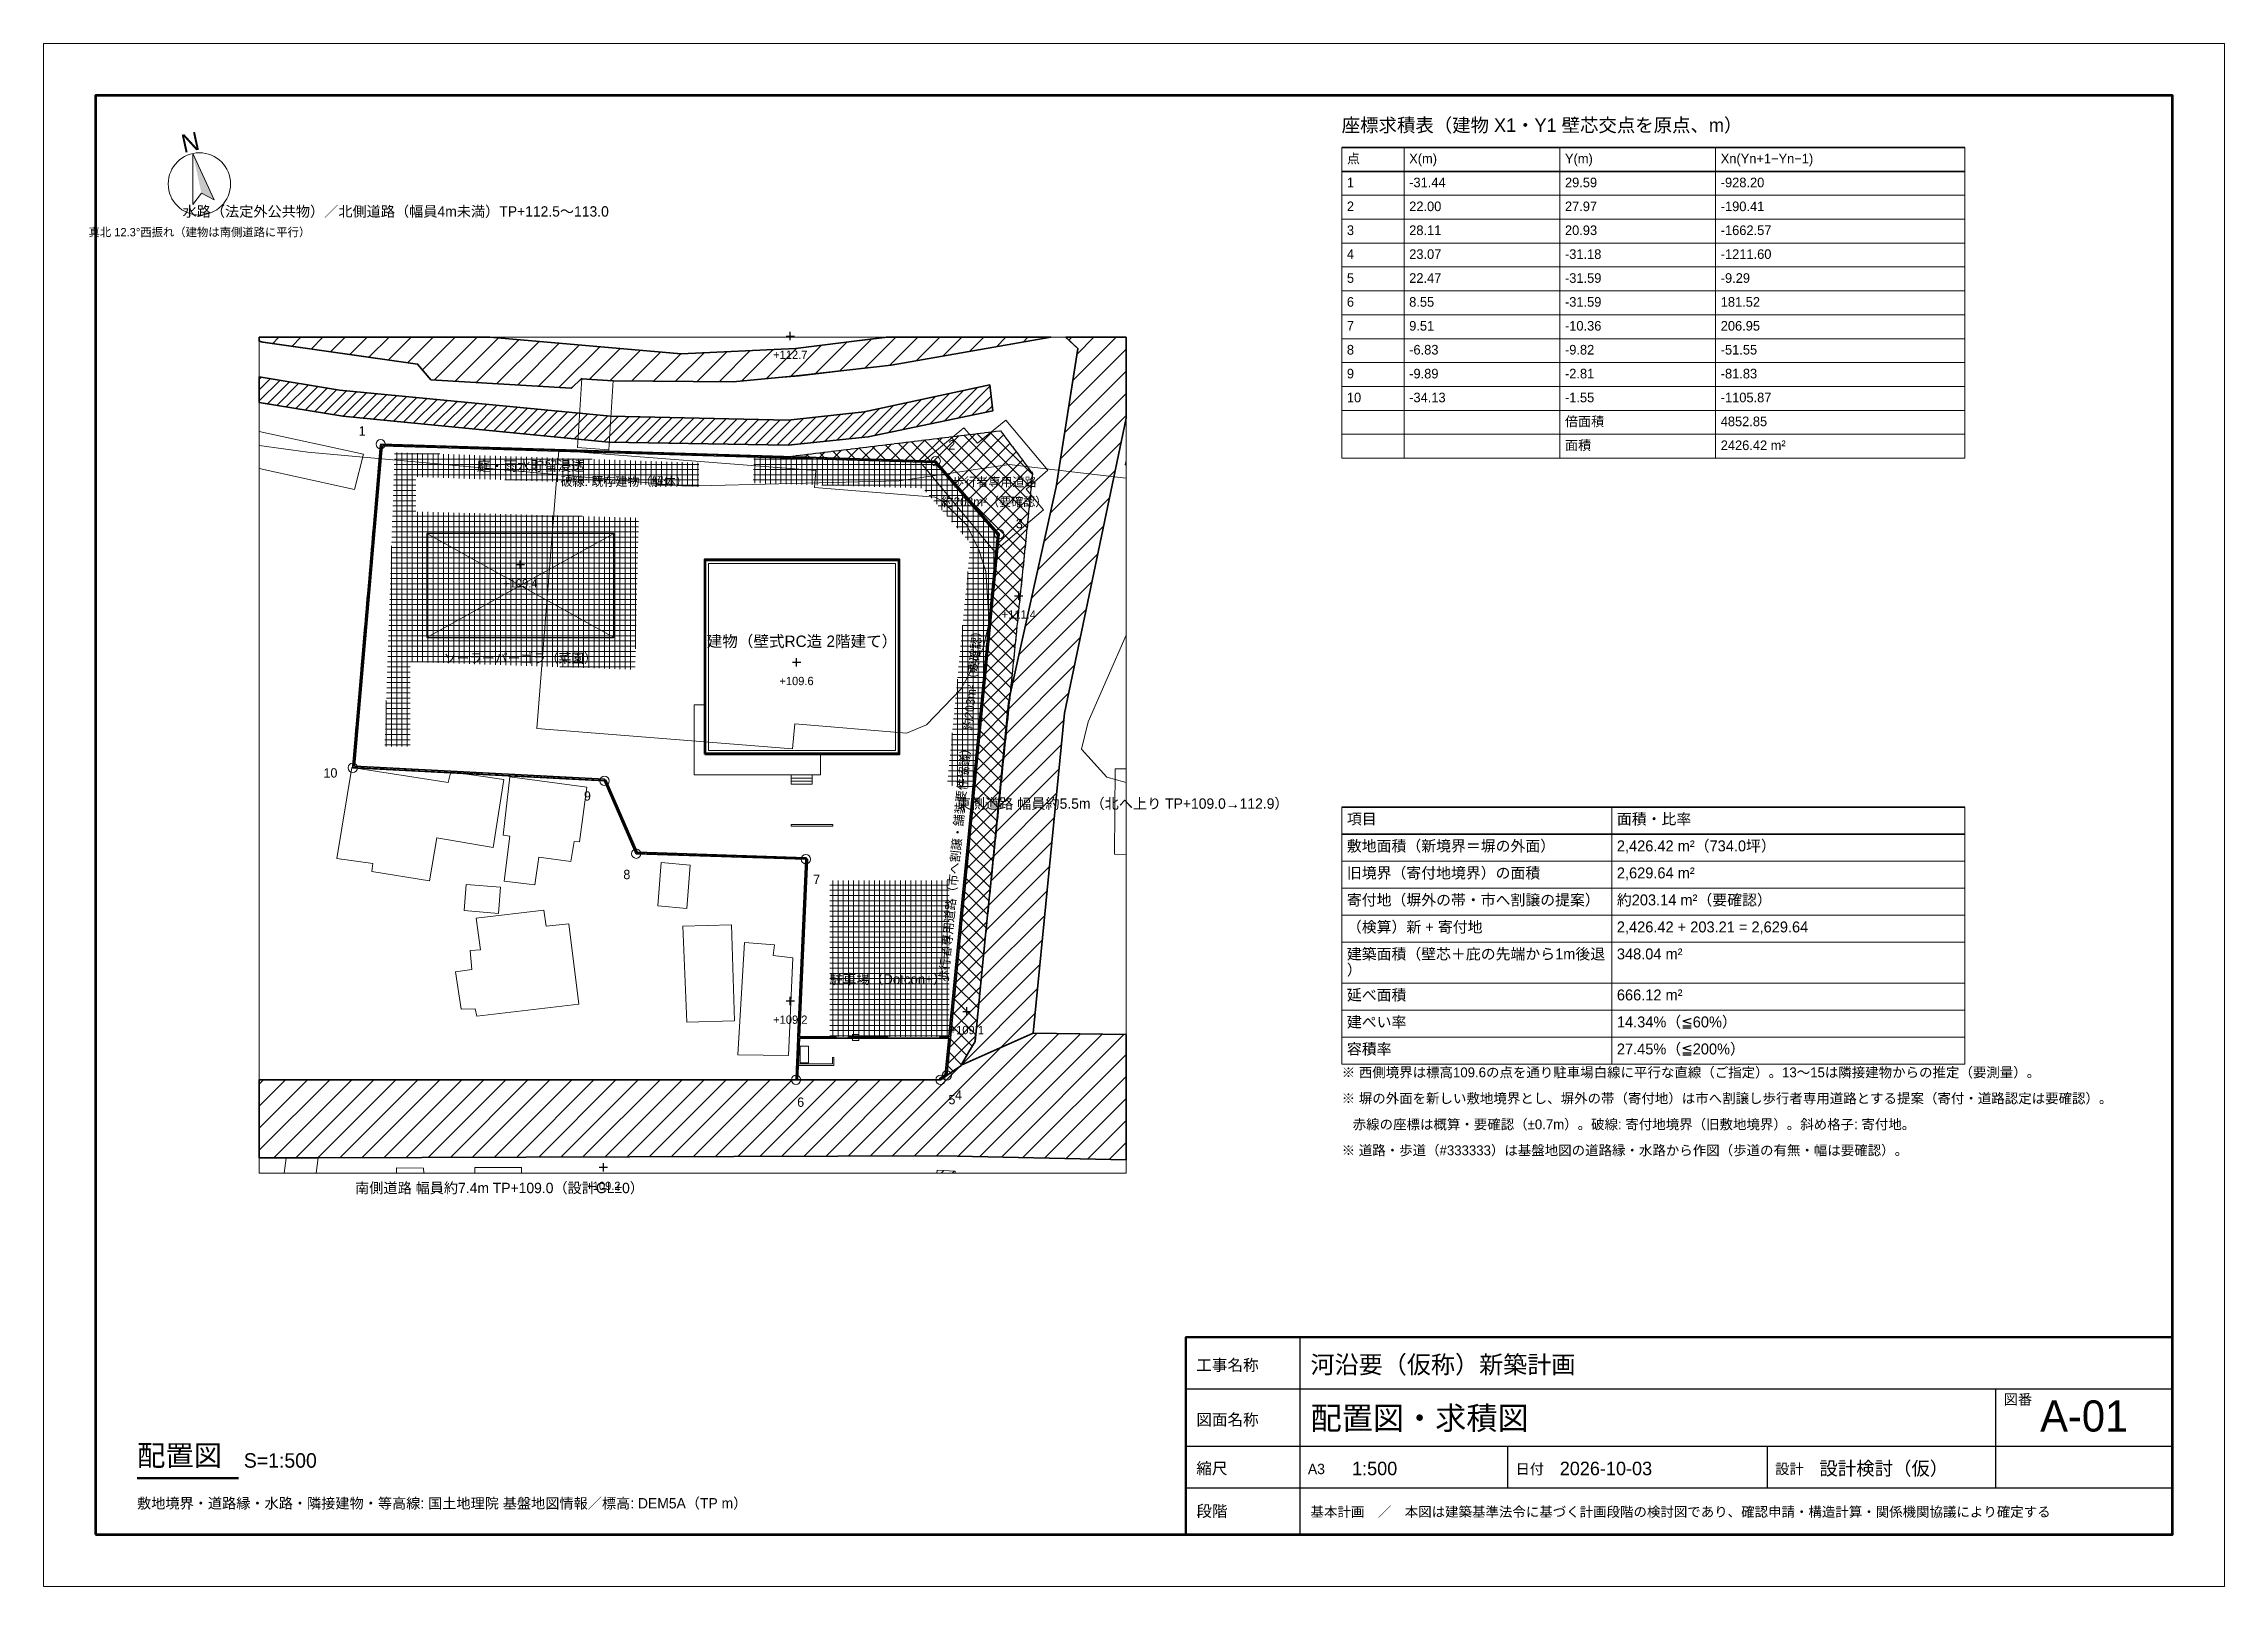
# Model space of a CAD drawing. Header units: millimetres. Extents: x 0 to 210000, y 0 to 148500.
import ezdxf
from ezdxf.enums import TextEntityAlignment as Align

# ---------------------------------------------------------------- set-up
doc = ezdxf.new("R2010")
doc.units = ezdxf.units.MM
doc.header["$LTSCALE"] = 250
doc.linetypes.add('DASHED', pattern=[1.524, 1.27, -0.254])
doc.linetypes.add('PHANTOM', pattern=[6.35, 3.175, -0.635, 0.635, -0.635, 0.635, -0.635])
for name, color, linetype, lineweight in [('A-CUT', 7, 'Continuous', 50), ('A-CUT-HATCH', 8, 'Continuous', 9), ('A-DONATE', 250, 'Continuous', 13), ('A-DONATE-BND', 250, 'DASHED', 25), ('A-DOOR', 5, 'Continuous', 18), ('A-FENCE', 7, 'Continuous', 35), ('A-HIDDEN', 8, 'Continuous', 13), ('A-NEIGH', 8, 'Continuous', 13), ('A-PAVE', 3, 'Continuous', 13), ('A-ROAD', 8, 'Continuous', 18), ('A-ROAD-CW', 250, 'Continuous', 35), ('A-ROAD-SW', 250, 'Continuous', 35), ('A-ROOM', 7, 'Continuous', 18), ('A-SITE', 3, 'PHANTOM', 25), ('A-STRS', 7, 'Continuous', 18), ('A-SYMB', 7, 'Continuous', 18), ('A-TERRAIN', 30, 'Continuous', 25), ('A-TEXT', 7, 'Continuous', 18), ('A-VIS', 7, 'Continuous', 18), ('A-WATER', 5, 'Continuous', 18), ('G-FRAME', 7, 'Continuous', 70), ('G-TABLE', 7, 'Continuous', 18), ('G-TITLE', 7, 'Continuous', 25)]:
    doc.layers.add(name, color=color, linetype=linetype, lineweight=lineweight)
doc.styles.add('JP', font='ipag.ttf')

msp = doc.modelspace()

# ---------------------------------------------------------------- hatches: boundary and pattern name
at = {"layer": 'A-CUT-HATCH'}
h = msp.add_hatch(dxfattribs=at)
h.set_pattern_fill('ANSI31', scale=157.48)
h.paths.add_polyline_path([(29931, 78942), (54019, 77687), (54011, 77537), (54148, 77597), (57171, 70674), (73415, 70140), (73410, 69990), (73560, 69983), (72790, 52911), (76297, 52911), (76297, 52761), (72783, 52761), (72783, 52753), (72603, 48759), (72453, 48766), (72633, 52761), (72633, 52911), (72640, 52911), (73410, 69990), (57072, 70528), (54011, 77537), (29918, 78792), (29917, 78787), (29768, 78800), (29776, 78950), (29781, 78950), (32458, 109934), (85902, 108319), (85902, 108319), (92012, 101279), (86972, 49174), (86375, 48764), (86290, 48887), (86830, 49258), (87168, 52761), (86307, 52761), (86307, 52911), (87183, 52911), (91857, 101230), (85832, 108171), (32596, 109780)])
h.paths.add_polyline_path([(81297, 52911), (81297, 52761), (77507, 52761), (77507, 52911)])
at = {"layer": 'A-DONATE', "true_color": 0x333333}
h = msp.add_hatch(dxfattribs=at)
h.set_pattern_fill('ANSI31', scale=314.96)
h.paths.add_polyline_path([(71844, 108744), (71834, 108754), (71843, 108764), (92138, 111239), (95232, 107119), (89663, 52447), (88329, 50109), (86986, 49185), (86974, 49196), (92012, 101279), (85902, 108319)])
h = msp.add_hatch(dxfattribs=at)
h.set_pattern_fill('ANSI31', scale=314.96, angle=90)
h.paths.add_polyline_path([(71844, 108744), (71834, 108754), (71843, 108764), (92138, 111239), (95232, 107119), (89663, 52447), (88329, 50109), (86986, 49185), (86974, 49196), (92012, 101279), (85902, 108319)])
at = {"layer": 'A-PAVE'}
h = msp.add_hatch(dxfattribs=at)
h.set_pattern_fill('NET', scale=157.48)
h.paths.add_polyline_path([(63102, 108149), (63102, 105849), (35852, 106799), (35852, 103449), (57302, 102849), (56952, 88249), (35302, 88999), (35302, 80849), (32852, 80849), (33802, 109149)])
h.paths.add_polyline_path([(89262, 100399), (84662, 105709), (68322, 106199), (68402, 108698), (74991, 108499), (85832, 108169), (91852, 101229), (90407, 86237), (89500, 76860), (87012, 77109)])
h = msp.add_hatch(dxfattribs=at)
h.set_pattern_fill('NET', scale=157.48)
h.paths.add_polyline_path([(75702, 52911), (75702, 67949), (87202, 67949), (87202, 53110), (87183, 52911)])
at = {"layer": 'A-ROAD-CW', "true_color": 0x333333}
h = msp.add_hatch(dxfattribs=at)
h.set_pattern_fill('ANSI31', scale=472.44)
h.paths.add_polyline_path([(61402, 118649), (72402, 119149), (81122, 120239), (97000, 120239), (81602, 117549), (72802, 116549), (66402, 115949), (54802, 116049), (51802, 116249), (50802, 115349), (37302, 116149), (36002, 117649), (21102, 119749), (20768, 119856), (20768, 120239), (42958, 120239)])
h = msp.add_hatch(dxfattribs=at)
h.set_pattern_fill('ANSI31', scale=472.44)
h.paths.add_polyline_path([(93053, 85731), (97502, 105849), (99602, 119149), (98428, 120239), (104232, 120239), (104232, 112451), (98302, 84049), (95302, 53249), (88370, 50179), (89099, 51459), (89702, 52449), (90740, 63026)])
h = msp.add_hatch(dxfattribs=at)
h.set_pattern_fill('ANSI31', scale=472.44)
h.paths.add_polyline_path([(88329, 50109), (88370, 50179), (95302, 53249), (104232, 53118), (104232, 41054), (86502, 41449), (26402, 41249), (20768, 41249), (20768, 48760), (86402, 48749), (87095, 49260)])
at = {"layer": 'A-ROAD-SW', "true_color": 0x333333}
h = msp.add_hatch(dxfattribs=at)
h.set_pattern_fill('ANSI31', scale=236.22)
h.paths.add_polyline_path([(71702, 112249), (79002, 113049), (91102, 115649), (91402, 113149), (79402, 110649), (71702, 109849), (54402, 110149), (28802, 112649), (20768, 113948), (20768, 116438), (28502, 115149), (54602, 112649)])
at = {"layer": 'A-SYMB'}
msp.add_hatch(color=7, dxfattribs=at).paths.add_polyline_path([(14362, 137931), (15191, 134121), (16409, 133464)])
at = {"layer": 'A-WATER'}
h = msp.add_hatch(dxfattribs=at)
h.set_pattern_fill('ANSI31', scale=236.22)
h.paths.add_polyline_path([(87780, 39761), (86009, 39761), (86032, 40070), (87795, 39962)])

# ---------------------------------------------------------------- linework, layer by layer
at = {"layer": 'A-CUT', "lineweight": 50}
msp.add_lwpolyline([(63657, 80104), (82397, 80104), (82397, 98844), (63657, 98844)], close=True, dxfattribs=at)
at = {"layer": 'A-DONATE', "true_color": 0x333333}
msp.add_lwpolyline([(71844, 108744), (71834, 108754), (71843, 108764), (92138, 111239), (95232, 107119), (89663, 52447), (88329, 50109), (86986, 49185), (86974, 49196), (92012, 101279), (85902, 108319), (71844, 108744)], close=True, dxfattribs=at)
at = {"layer": 'A-DONATE-BND'}
msp.add_lwpolyline([(32458, 109935), (71722, 108749), (92142, 111239), (95232, 107119), (89663, 52445), (88329, 50108), (86371, 48761), (72453, 48761), (73410, 69990), (57072, 70528), (54011, 77537), (29768, 78800)], close=True, dxfattribs=at)
at = {"layer": 'A-DOOR', "lineweight": 35}
for p, q in [((76302, 52761), (77502, 52761)), ((81302, 52761), (86302, 52761))]:
    msp.add_line(p, q, dxfattribs=at)
at = {"layer": 'A-DOOR', "lineweight": 9}
for points in [[(82397, 97149), (82397, 97149), (82427, 97149), (82427, 96899), (82427, 96899)], [(82397, 96899), (82397, 96899), (82427, 96899), (82427, 95799), (82397, 95799), (82397, 95800)], [(82427, 95799), (82427, 95799), (82427, 95749), (82397, 95749), (82397, 95750)], [(63657, 90100), (63657, 90099), (63627, 90099), (63627, 91199), (63657, 91199), (63657, 91199)], [(63657, 87500), (63657, 87499), (63627, 87499), (63627, 89199), (63657, 89199), (63657, 89199)], [(82397, 85999), (82397, 85999), (82427, 85999), (82427, 83699), (82397, 83699), (82397, 83700)], [(82397, 83299), (82397, 83299), (82427, 83299), (82427, 80999), (82397, 80999), (82397, 81000)], [(65852, 80104), (65852, 80104), (65852, 80074), (64752, 80074), (64752, 80104), (64753, 80104)], [(69152, 80104), (69152, 80104), (69152, 80074), (68052, 80074), (68052, 80104), (68053, 80104)], [(72752, 80104), (72752, 80104), (72752, 80074), (71052, 80074), (71052, 80104), (71053, 80104)], [(77902, 52536), (77902, 53136), (78502, 53136), (78502, 52536), (77902, 52536)], [(72847, 50399), (72847, 51999), (73647, 51999), (73647, 50399), (72847, 50399)]]:
    msp.add_lwpolyline(points, dxfattribs=at)
at = {"layer": 'A-FENCE'}
for points in [[(29931, 78942), (54019, 77687), (54011, 77537), (54148, 77597), (57171, 70674), (73415, 70140), (73410, 69990), (73560, 69983), (72790, 52911), (76297, 52911), (76297, 52761), (72783, 52761), (72783, 52753), (72603, 48759), (72453, 48766), (72633, 52761), (72633, 52911), (72640, 52911), (73410, 69990), (57072, 70528), (54011, 77537), (29918, 78792), (29917, 78787), (29768, 78800), (29776, 78950), (29781, 78950), (32458, 109934), (85902, 108319), (85902, 108319), (92012, 101279), (86972, 49174), (86375, 48764), (86290, 48887), (86830, 49258), (87168, 52761), (86307, 52761), (86307, 52911), (87183, 52911), (91857, 101230), (85832, 108171), (32596, 109780), (29931, 78942)], [(81297, 52911), (81297, 52761), (77507, 52761), (77507, 52911), (81297, 52911)]]:
    msp.add_lwpolyline(points, close=True, dxfattribs=at)
at = {"layer": 'A-HIDDEN'}
msp.add_lwpolyline([(74352, 107416), (74219, 105770), (85835, 104829), (86535, 104480), (88907, 102141), (90045, 99779), (90743, 97700), (91061, 92806), (90488, 90317), (88365, 86385), (85024, 82926), (83078, 82134), (72344, 83021), (72120, 80619), (47490, 82576), (49605, 109348), (74352, 107416)], close=True, dxfattribs=at)
at = {"layer": 'A-NEIGH', "lineweight": 9}
msp.add_lwpolyline([(104232, 39761), (104232, 120239), (20768, 120239), (20768, 39761), (104232, 39761)], close=True, dxfattribs=at)
at = {"layer": 'A-NEIGH'}
for points in [[(89916, 110057), (92658, 112271), (96688, 107437), (94609, 105613), (96280, 103623), (91564, 99618), (84502, 108131), (88607, 111512), (89916, 110057)], [(20768, 111176), (30813, 108983)], [(30813, 108983), (29949, 105571), (20768, 107606)], [(104232, 107933), (104151, 107946), (104232, 108381)], [(38942, 77369), (39205, 78418), (44331, 77671), (43283, 71108), (37861, 72037), (37152, 67912), (31614, 68814), (31693, 69579), (28238, 70075), (29681, 78822), (38942, 77369)], [(52313, 76922), (51601, 71681), (51097, 71694), (50771, 69760), (47695, 70206), (47288, 67518), (44355, 67873), (44906, 72209), (44259, 72314), (44901, 77918), (52313, 76922)], [(104232, 70461), (103125, 70481), (103200, 78694), (104232, 78702)], [(62269, 69407), (61937, 65241), (59147, 65504), (59479, 69670), (62269, 69407)], [(43991, 67292), (43792, 64772), (40508, 65050), (40697, 67567), (43991, 67292)], [(48182, 65103), (48401, 63534), (50592, 63765), (51529, 56027), (41717, 54884), (41562, 55598), (40211, 55549), (39672, 59157), (41241, 59376), (41091, 61195), (42064, 61285), (41662, 64308), (48182, 65103)], [(66245, 63692), (66517, 54449), (61949, 54324), (61560, 63542), (66245, 63692)], [(70395, 61740), (70240, 60714), (72146, 60514), (71717, 51108), (66863, 51167), (67488, 61977), (70395, 61740)], [(33976, 39761), (33975, 40284), (36594, 40240)], [(36594, 40240), (36602, 39761)], [(41531, 39761), (41540, 40324), (46016, 40305)], [(46016, 40305), (46007, 39761)]]:
    msp.add_lwpolyline(points, dxfattribs=at)
at = {"layer": 'A-ROAD'}
for points in [[(20768, 48745), (86382, 48712), (88315, 50125), (89681, 52408), (92882, 85005), (97529, 105880), (99612, 119116), (98412, 120239)], [(51820, 116287), (50793, 115317), (37336, 116113), (36001, 117685), (21142, 119794), (20768, 119899)], [(42900, 120239), (61364, 118610), (72421, 119154), (81248, 120216), (81382, 120239)], [(97118, 120239), (81581, 117556), (72753, 116504), (66406, 115993), (54844, 116076)], [(54844, 116076), (54433, 109406), (51409, 109618), (51820, 116287)], [(104232, 112511), (98303, 84076), (95327, 53269), (104232, 53140)], [(23155, 39761), (23346, 41205), (20768, 41226)], [(104232, 41077), (86485, 41417), (26446, 41255), (26247, 39761)]]:
    msp.add_lwpolyline(points, dxfattribs=at)
at = {"layer": 'A-ROAD-CW', "lineweight": 35, "true_color": 0x333333}
for points in [[(61402, 118649), (72402, 119149), (81122, 120239), (97000, 120239), (81602, 117549), (72802, 116549), (66402, 115949), (54802, 116049), (51802, 116249), (50802, 115349), (37302, 116149), (36002, 117649), (21102, 119749), (20768, 119856), (20768, 120239), (42958, 120239), (61402, 118649)], [(93053, 85731), (97502, 105849), (99602, 119149), (98428, 120239), (104232, 120239), (104232, 112451), (98302, 84049), (95302, 53249), (88370, 50179), (89099, 51459), (89702, 52449), (90740, 63026), (93053, 85731)], [(88329, 50109), (88370, 50179), (95302, 53249), (104232, 53118), (104232, 41054), (86502, 41449), (26402, 41249), (20768, 41249), (20768, 48760), (86402, 48749), (87095, 49260), (88329, 50109)]]:
    msp.add_lwpolyline(points, close=True, dxfattribs=at)
at = {"layer": 'A-ROAD-SW', "lineweight": 35, "true_color": 0x333333}
msp.add_lwpolyline([(71702, 112249), (79002, 113049), (91102, 115649), (91402, 113149), (79402, 110649), (71702, 109849), (54402, 110149), (28802, 112649), (20768, 113948), (20768, 116438), (28502, 115149), (54602, 112649), (71702, 112249)], close=True, dxfattribs=at)
at = {"layer": 'A-SITE'}
msp.add_lwpolyline([(32458, 109934), (85902, 108319), (92012, 101279), (86972, 49174), (86371, 48761), (72453, 48761), (73410, 69990), (57072, 70528), (54011, 77537), (29768, 78800)], close=True, dxfattribs=at)
at = {"layer": 'A-STRS', "lineweight": 9}
for points in [[(72002, 77804), (72002, 78104), (74002, 78104), (74002, 77804), (72002, 77804)], [(72002, 77504), (72002, 77804), (74002, 77804), (74002, 77504), (72002, 77504)], [(72002, 77204), (72002, 77504), (74002, 77504), (74002, 77204), (72002, 77204)]]:
    msp.add_lwpolyline(points, dxfattribs=at)
at = {"layer": 'A-SYMB', "lineweight": 50}
msp.add_line((9000, 10400), (18780, 10400), dxfattribs=at)
at = {"layer": 'A-SYMB'}
msp.add_lwpolyline([(14362, 137931), (14357, 133018), (15191, 134121), (16409, 133464)], close=True, dxfattribs=at)
for centre, radius in [((15000, 135000), 3000), ((32458, 109934), 450), ((85902, 108319), 450), ((92012, 101279), 450), ((29768, 78800), 450), ((54011, 77537), 450), ((57072, 70528), 450), ((73410, 69990), 450), ((72453, 48761), 450), ((86371, 48761), 450), ((86972, 49174), 450)]:
    msp.add_circle(centre, radius, dxfattribs=at)
at = {"layer": 'A-TERRAIN'}
for p, q in [((71502, 120349), (72302, 120349)), ((71902, 119949), (71902, 120749)), ((45902, 97949), (45902, 98749)), ((45502, 98349), (46302, 98349)), ((93502, 95349), (94302, 95349)), ((93902, 94949), (93902, 95749)), ((72102, 88949), (72902, 88949)), ((72502, 88549), (72502, 89349)), ((71902, 55949), (71902, 56749)), ((71502, 56349), (72302, 56349)), ((88502, 55349), (89302, 55349)), ((88902, 54949), (88902, 55749)), ((53502, 40349), (54302, 40349)), ((53902, 39949), (53902, 40749))]:
    msp.add_line(p, q, dxfattribs=at)
at = {"layer": 'A-TERRAIN', "lineweight": 9}
for points in [[(104232, 106661), (92976, 107990), (82385, 106432), (61773, 105917), (25437, 109184), (20768, 109815)], [(104232, 77394), (102382, 77892), (99934, 80583), (100599, 83215), (104232, 91561)]]:
    msp.add_lwpolyline(points, dxfattribs=at)
at = {"layer": 'A-VIS'}
for p, q in [((36902, 91349), (54902, 101349)), ((36902, 101349), (54902, 91349))]:
    msp.add_line(p, q, dxfattribs=at)
at = {"layer": 'A-VIS', "lineweight": 25}
msp.add_lwpolyline([(36902, 91349), (54902, 91349), (54902, 101349), (36902, 101349)], close=True, dxfattribs=at)
at = {"layer": 'A-VIS', "lineweight": 9}
for points in [[(63657, 80104), (63657, 80224), (63657, 98724), (63657, 98844), (82397, 98844), (82397, 98724), (82397, 80224), (82397, 80104), (63657, 80104)], [(82277, 80224), (82277, 98724), (63777, 98724), (63777, 80224), (82277, 80224)], [(63777, 80224), (63777, 80474), (63777, 98474), (63777, 98724), (82277, 98724), (82277, 98474), (82277, 80474), (82277, 80224), (63777, 80224)], [(82027, 80474), (82027, 98474), (64027, 98474), (64027, 80474), (82027, 80474)], [(72752, 80104), (72752, 80104), (73502, 80104), (74802, 80104), (74802, 78104), (71202, 78104), (62657, 78104), (62657, 80104), (62657, 84849), (63657, 84849), (63657, 84349), (63657, 80474), (63657, 80224), (63657, 80104), (63777, 80104), (64752, 80104), (64752, 80104)], [(65852, 80104), (65852, 80104), (67902, 80104), (68052, 80104), (68052, 80104)], [(69152, 80104), (69152, 80104), (71052, 80104), (71052, 80104)], [(72002, 73169), (72002, 73349), (76002, 73349), (76002, 73169), (72002, 73169)], [(72590, 50149), (72590, 50299), (75952, 50299), (75952, 50899), (76102, 50899), (76102, 50299), (76102, 50149), (72590, 50149)]]:
    msp.add_lwpolyline(points, dxfattribs=at)
at = {"layer": 'A-WATER'}
msp.add_lwpolyline([(87780, 39761), (86009, 39761), (86032, 40070), (87795, 39962), (87780, 39761)], close=True, dxfattribs=at)
at = {"layer": 'G-FRAME', "lineweight": 0}
msp.add_lwpolyline([(0, 0), (210000, 0), (210000, 148500), (0, 148500)], close=True, dxfattribs=at)
at = {"layer": 'G-FRAME'}
msp.add_lwpolyline([(5000, 5000), (205000, 5000), (205000, 143500), (5000, 143500)], close=True, dxfattribs=at)
at = {"layer": 'G-TABLE', "lineweight": 35}
for points in [[(125000, 138500), (185000, 138500)], [(125000, 136200), (185000, 136200)], [(125000, 75000), (185000, 75000)], [(125000, 72400), (185000, 72400)]]:
    msp.add_lwpolyline(points, dxfattribs=at)
at = {"layer": 'G-TABLE'}
for points in [[(125000, 138500), (125000, 108600)], [(131000, 138500), (131000, 108600)], [(146000, 138500), (146000, 108600)], [(161000, 138500), (161000, 108600)], [(185000, 138500), (185000, 108600)], [(125000, 75000), (125000, 50255)], [(151000, 75000), (151000, 50255)], [(185000, 75000), (185000, 50255)]]:
    msp.add_lwpolyline(points, dxfattribs=at)
at = {"layer": 'G-TABLE', "lineweight": 18}
for points in [[(125000, 133900), (185000, 133900)], [(125000, 131600), (185000, 131600)], [(125000, 129300), (185000, 129300)], [(125000, 127000), (185000, 127000)], [(125000, 124700), (185000, 124700)], [(125000, 122400), (185000, 122400)], [(125000, 120100), (185000, 120100)], [(125000, 117800), (185000, 117800)], [(125000, 115500), (185000, 115500)], [(125000, 113200), (185000, 113200)], [(125000, 110900), (185000, 110900)], [(125000, 108600), (185000, 108600)], [(125000, 69800), (185000, 69800)], [(125000, 67200), (185000, 67200)], [(125000, 64600), (185000, 64600)], [(125000, 62000), (185000, 62000)], [(125000, 58055), (185000, 58055)], [(125000, 55455), (185000, 55455)], [(125000, 52855), (185000, 52855)], [(125000, 50255), (185000, 50255)]]:
    msp.add_lwpolyline(points, dxfattribs=at)
at = {"layer": 'G-TITLE'}
for p, q in [((121000, 5000), (121000, 24000)), ((110000, 19000), (205000, 19000)), ((188000, 9500), (188000, 19000)), ((110000, 13500), (205000, 13500)), ((121000, 9500), (121000, 13500)), ((141000, 9500), (141000, 13500)), ((166000, 9500), (166000, 13500)), ((110000, 9500), (205000, 9500))]:
    msp.add_line(p, q, dxfattribs=at)
at = {"layer": 'G-TITLE', "lineweight": 50}
msp.add_lwpolyline([(110000, 5000), (205000, 5000), (205000, 24000), (110000, 24000)], close=True, dxfattribs=at)

# ---------------------------------------------------------------- texts
at = {"layer": 'A-DONATE', "true_color": 0x333333, "style": 'JP'}
for s, p in [('歩行者専用道路', (91557, 106299)), ('約203m²（要確認）', (91557, 104399))]:
    msp.add_text(s, height=850, dxfattribs=at).set_placement(p, align=Align.MIDDLE_CENTER)
msp.add_text('歩行者専用道路（市へ割譲・舗装要件協議）\u3000約203m²（要確認）', height=850, rotation=84.4751, dxfattribs=at).set_placement((88298, 75342), align=Align.MIDDLE_CENTER)
at = {"layer": 'A-ROOM', "style": 'JP'}
msp.add_text('建物（壁式RC造 2階建て）', height=1100, dxfattribs=at).set_placement((73027, 90974), align=Align.MIDDLE_CENTER)
at = {"layer": 'A-SYMB', "style": 'JP'}
msp.add_text('N', height=1750, rotation=12.27877, dxfattribs=at).set_placement((14128, 139006), align=Align.MIDDLE_CENTER)
msp.add_text('真北 12.3°西振れ（建物は南側道路に平行）', height=800, dxfattribs=at).set_placement((15000, 130750), align=Align.TOP_CENTER)
for s, p in [('1', (30674, 111221)), ('2', (87455, 109878)), ('3', (93960, 102302)), ('10', (27624, 78304)), ('9', (52365, 76078)), ('8', (56160, 68526)), ('7', (74438, 68045)), ('6', (72902, 46607)), ('5', (87467, 46853)), ('4', (88100, 47285))]:
    msp.add_text(s, height=900, dxfattribs=at).set_placement(p, align=Align.MIDDLE_CENTER)
at = {"layer": 'A-TERRAIN', "style": 'JP'}
for s, p in [('+112.7', (71902, 118549)), ('+109.4', (45902, 96549)), ('+111.4', (93902, 93549)), ('+109.6', (72502, 87149)), ('+109.2', (71902, 54549)), ('+109.1', (88902, 53549)), ('+109.2', (53902, 38549))]:
    msp.add_text(s, height=800, dxfattribs=at).set_placement(p, align=Align.MIDDLE_CENTER)
at = {"layer": 'A-TEXT', "style": 'JP'}
for s, height, p in [('座標求積表（建物 X1・Y1 壁芯交点を原点、m）', 1300, (125000, 140000)), ('点', 925, (125500, 136975)), ('X(m)', 925, (131500, 136975)), ('Y(m)', 925, (146500, 136975)), ('Xn(Yn+1−Yn−1)', 925, (161500, 136975)), ('1', 925, (125500, 134675)), ('-31.44', 925, (131500, 134675)), ('29.59', 925, (146500, 134675)), ('-928.20', 925, (161500, 134675)), ('2', 925, (125500, 132375)), ('22.00', 925, (131500, 132375)), ('27.97', 925, (146500, 132375)), ('-190.41', 925, (161500, 132375)), ('3', 925, (125500, 130075)), ('28.11', 925, (131500, 130075)), ('20.93', 925, (146500, 130075)), ('-1662.57', 925, (161500, 130075)), ('4', 925, (125500, 127775)), ('23.07', 925, (131500, 127775)), ('-31.18', 925, (146500, 127775)), ('-1211.60', 925, (161500, 127775)), ('5', 925, (125500, 125475)), ('22.47', 925, (131500, 125475)), ('-31.59', 925, (146500, 125475)), ('-9.29', 925, (161500, 125475)), ('6', 925, (125500, 123175)), ('8.55', 925, (131500, 123175)), ('-31.59', 925, (146500, 123175)), ('181.52', 925, (161500, 123175)), ('9.51', 925, (131500, 120875)), ('-10.36', 925, (146500, 120875)), ('206.95', 925, (161500, 120875)), ('7', 925, (125500, 120875)), ('8', 925, (125500, 118575)), ('-6.83', 925, (131500, 118575)), ('-9.82', 925, (146500, 118575)), ('-51.55', 925, (161500, 118575)), ('9', 925, (125500, 116275)), ('-9.89', 925, (131500, 116275)), ('-2.81', 925, (146500, 116275)), ('-81.83', 925, (161500, 116275)), ('10', 925, (125500, 113975)), ('-34.13', 925, (131500, 113975)), ('-1.55', 925, (146500, 113975)), ('-1105.87', 925, (161500, 113975)), ('倍面積', 925, (146500, 111675)), ('4852.85', 925, (161500, 111675)), ('面積', 925, (146500, 109375)), ('2426.42 m²', 925, (161500, 109375)), ('項目', 1050, (125500, 73350)), ('面積・比率', 1050, (151500, 73350)), ('敷地面積（新境界＝塀の外面）', 1050, (125500, 70750)), ('2,426.42 m²（734.0坪）', 1050, (151500, 70750)), ('旧境界（寄付地境界）の面積', 1050, (125500, 68150)), ('2,629.64 m²', 1050, (151500, 68150)), ('寄付地（塀外の帯・市へ割譲の提案）', 1050, (125500, 65550)), ('約203.14 m²（要確認）', 1050, (151500, 65550)), ('（検算）新 + 寄付地', 1050, (125500, 62950)), ('2,426.42 + 203.21 = 2,629.64', 1050, (151500, 62950)), ('建築面積（壁芯＋庇の先端から1m後退', 1050, (125500, 60350)), ('348.04 m²', 1050, (151500, 60350)), ('）', 1050, (125500, 58828)), ('延べ面積', 1050, (125500, 56405)), ('666.12 m²', 1050, (151500, 56405)), ('建ぺい率', 1050, (125500, 53805)), ('14.34%（≦60%）', 1050, (151500, 53805)), ('容積率', 1050, (125500, 51205)), ('27.45%（≦200%）', 1050, (151500, 51205)), ('※ 西側境界は標高109.6の点を通り駐車場白線に平行な直線（ご指定）。13〜15は隣接建物からの推定（要測量）。', 950, (125000, 49000)), ('※ 塀の外面を新しい敷地境界とし、塀外の帯（寄付地）は市へ割譲し歩行者専用道路とする提案（寄付・道路認定は要確認）。', 950, (125000, 46500)), ('   赤線の座標は概算・要確認（±0.7m）。破線: 寄付地境界（旧敷地境界）。斜め格子: 寄付地。', 950, (125000, 44000)), ('※ 道路・歩道（#333333）は基盤地図の道路縁・水路から作図（歩道の有無・幅は要確認）。', 950, (125000, 41500)), ('敷地境界・道路縁・水路・隣接建物・等高線: 国土地理院 基盤地図情報／標高: DEM5A（TP m）', 1000, (9000, 7500))]:
    msp.add_text(s, height=height, dxfattribs=at).set_placement(p)
for s, height, p in [('水路（法定外公共物）／北側道路（幅員4m未満）TP+112.5〜113.0', 1000, (33902, 132349)), ('庭・雨水貯留浸透', 950, (46902, 107849)), ('破線: 既存建物（解体）', 850, (55902, 106349)), ('ソーラーパーゴラ（菜園）', 900, (45902, 89349)), ('東側道路 幅員約5.5m（北へ上り TP+109.0→112.9）', 1000, (103902, 75349)), ('駐車場（Dotcon+）', 950, (81302, 58449)), ('南側道路 幅員約7.4m TP+109.0（設計GL±0）', 1000, (43902, 38349))]:
    msp.add_text(s, height=height, dxfattribs=at).set_placement(p, align=Align.MIDDLE_CENTER)
for s, height, p in [('配置図', 2000, (9000, 11000)), ('S=1:500', 1400, (19280, 11000))]:
    msp.add_text(s, height=height, dxfattribs=at).set_placement(p, align=Align.BOTTOM_LEFT)
at = {"layer": 'G-TITLE', "style": 'JP'}
for s, height, p in [('工事名称', 1100, (111000, 20750)), ('河沿要（仮称）新築計画', 1700, (122000, 20500)), ('配置図・求積図', 2200, (122000, 15100)), ('図番', 1000, (188750, 17500)), ('図面名称', 1100, (111000, 15500)), ('縮尺', 1100, (111000, 10800)), ('A3', 1000, (121750, 10800)), ('1:500', 1300, (126000, 10700)), ('日付', 1000, (141750, 10800)), ('2026-10-03', 1300, (146000, 10700)), ('設計', 1000, (166750, 10800)), ('設計検討（仮）', 1300, (171000, 10700)), ('段階', 1100, (111000, 6700)), ('基本計画\u3000／\u3000本図は建築基準法令に基づく計画段階の検討図であり、確認申請・構造計算・関係機関協議により確定する', 950, (122000, 6700))]:
    msp.add_text(s, height=height, dxfattribs=at).set_placement(p)
msp.add_text('A-01', height=3000, dxfattribs=at).set_placement((196500, 14000), align=Align.BOTTOM_CENTER)

doc.saveas('drawing.dxf')
